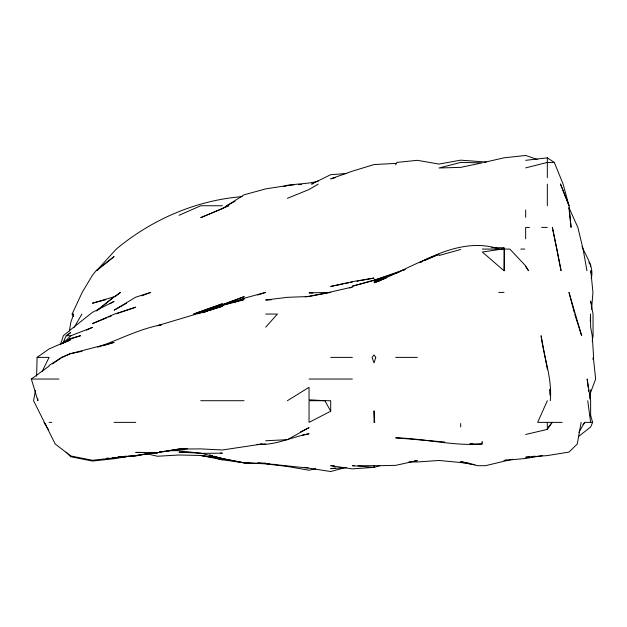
<?xml version="1.0" encoding="UTF-8"?>
<svg xmlns="http://www.w3.org/2000/svg" width="627" height="627" viewBox="0 0 627 627"><rect width="100%" height="100%" fill="white"/><g stroke="black" fill="none" stroke-linecap="round" stroke-linejoin="round"><path stroke-width="0.94" d="M504.367 270.739L504.516 249.076L503.998 248.112L502.18 249.076L482.335 252.03L503.998 270.739L503.998 248.112M590.767 272.682L590.783 270.739L592.954 292.401L591.551 309.354M36.609 376.224L37.087 357.382L49.102 348.925L70.757 339.536L67.426 341.59M590.313 321.596L590.509 314.064L590.65 327.184L592.233 335.719L593.62 357.382L593.267 359.279M591.237 278.513C594.333 266.64 586.018 256.804 582.021 246.364M589.889 398.913L590.65 389.916M69.448 330.978L70.757 322.427L73.704 314.064L72.121 314.064L82.168 292.401L92.42 275.3L96.064 270.739L114.083 256.576L102.381 266.013M592.225 341.331L593.079 335.719L593.024 314.064L590.65 301.085L590.72 302.943M593.009 359.279L593.33 357.382L595.65 379.045L589.803 394.626M581.143 422.371L577.263 444.034L568.987 452.091L547.324 455.586L525.661 457.24L529.431 456.809M35.48 390.347L33.568 400.708L55.231 444.034L70.757 455.97L92.42 460.273L135.745 455.602L157.408 452.333M60.466 344.748L63.351 335.719L70.757 329.559L92.42 312.34L114.083 301.383L109.913 303.821M588.165 387.525L587.154 379.045L590.626 400.708L590.65 415.442L592.609 422.371L590.65 426.979L578.697 436.392M547.324 400.708L537.66 422.371L562.2 422.371M62.7 343.518L66.227 335.719L70.757 332.404L66.964 335.719M395.692 164.823L396.805 162.424L417.355 160.324L439.018 164.062L460.673 160.167L486.184 162.048M63.17 343.518L64.44 340.923M42.275 371.247L49.102 357.382L37.087 357.382M74.151 327.38L81.894 314.064M578.839 432.371L584.693 422.371L592.609 422.371M525.661 434.503L547.324 429.385L552.175 422.371L548.406 427.222M583.008 424.691L584.693 422.371M265.715 327.129L277.416 314.064L265.715 314.064M63.985 342.538L70.757 335.798M68.594 340.32L70.757 338.423L80.538 335.719L70.757 338.901M96.676 310.984L99.701 308.515M101.221 307.285L114.083 296.814L120.517 292.401L115.509 296.406M100.916 267.196L96.534 270.739L116.301 249.076C151.781 219.513 195.992 200.303 242.171 196.635M96.903 310.49L114.083 296.814L92.42 303.217L105.602 299.769M37.847 398.827L37.871 400.708L31.35 379.045L49.102 366.058M52.315 363.95L61.971 357.382L70.757 353.487L61.759 357.382L49.102 365.431M64.338 342.679L70.757 338.392L61.595 343.957M287.378 185.514L265.715 188.884L244.06 194.817L222.397 208.603L200.734 217.655L228.941 205.75M65.945 342.005L68.351 340.453M287.378 400.708L309.04 387.306L309.04 399.791L324.904 400.708L330.703 411.234L309.04 422.371L309.04 400.708L330.703 400.708L330.703 411.234M318.25 184.087L309.04 189.526L287.378 198.344M126.583 303.241L114.083 310.185L135.745 297.167L150.684 292.401L141.898 295.779M226.731 205.75L234.984 201.283M300.38 432.011L309.04 427.622L287.378 439.676L265.715 440.765M419.957 262.439C443.9 250.016 472.492 239.804 499.257 249.076M86.408 330.17L92.42 327.396L70.898 335.719M214.685 308.241L222.397 304.746L244.06 296.696L222.397 304.746L208.532 310.71L222.397 304.761L242.171 299.839M179.071 215.296L200.734 205.75L222.397 205.75M419.957 262.533L422.551 261.42M424.283 260.675L439.018 254.335C416.634 262.172 396.115 274.226 374.029 282.793L381.247 280.402M233.659 302.684L244.06 298.256L265.715 292.401L257.595 295.011M202.537 312.74L222.397 304.644L242.171 299.831M240.447 300.129L244.06 298.664L222.397 305.357L201.635 312.591M106.864 317.803L92.42 323.618L114.083 314.221L135.745 307.191L116.457 313.751M108.667 317.074L111.371 315.984M97.836 347.178C118.958 339.763 138.975 329.01 161.178 324.841M401.656 270.739L405.144 269.477L374.029 280.261L352.366 286.218L374.029 280.23L386.271 277.737L374.029 280.261L399.156 272.196M222.397 305.357L202.537 312.607L222.397 305.373L244.06 299.784M349.748 287.989L352.366 287.041L328.956 292.401L305.271 296.971M283.772 186.493C294.972 183.233 307.167 184.463 318.461 180.991M198.022 313.743L200.734 312.802M208.854 310.647L222.397 306.282L157.408 325.679L161.178 325.005M103.251 345.783L114.083 342.389L70.757 353.612L82.059 351.3M313.398 183.554L311.58 184.087L330.703 174.682L346.715 173.522M439.018 255.534L460.673 249.468M414.525 460.751L417.355 460.61L395.692 465.352L380.025 465.696L374.029 467.342L352.366 468.878L330.703 465.696L334.473 465.947M345.775 467.476L330.703 471.535L309.04 468.189L265.715 463.627L244.06 462.836L222.397 459.803L200.734 455.468L179.071 454.998L157.408 456.244L146.107 453.611M335.414 177.613L330.703 178.86L352.366 171.187L374.029 164.548L395.692 163.396M385.331 278.341L374.029 281.304L385.331 278.443M525.661 167.895L547.324 162.424L554.315 162.424L563.109 184.087L568.987 205.75L571.079 227.413L569.614 214.003M201.675 312.669L205.444 311.729M512.478 459.238L485.423 465.696L477.594 465.696L460.673 461.637L469.153 463.228M201.675 312.575L207.325 311.18M483.887 162.424L503.998 157.832L525.661 155.465L537.566 159.579M315.671 468.722L309.04 470.234L287.378 466.464L265.715 463.839L244.06 462.836L222.397 458.658L200.734 455.468L222.397 458.517L244.06 462.836L249.711 462.914M506.828 459.897L503.998 460.492L525.661 458.455L542.614 455.586M302.449 435.146L309.04 433.798C291.712 436.948 274.924 445.797 256.992 444.308M342.945 284L330.703 286.437L352.366 281.648L374.029 278.051L360.846 280.528M344.834 283.623L348.596 282.879M350.485 282.503L352.366 282.126M154.579 452.412L135.745 455.97L117.852 457.248L122.555 456.762M357.077 281.241L358.957 280.888M150.817 453.007L135.745 455.602L124.444 456.597M152.698 452.686L154.579 452.357M129.154 456.19L114.083 458.729L92.42 461.049L70.757 456.754L66.086 452.067M261.984 444.034L222.397 449.982L200.734 448.901L179.071 449.034L166.829 450.899M161.178 451.753L159.289 452.043L187.544 448.658M163.059 451.471L164.94 451.181M335.414 468.016L330.703 468.659L346.715 467.538M525.661 160.332L547.324 157.839L554.315 162.424M531.312 456.597L535.082 456.174M117.852 457.091L120.674 456.769M124.444 456.346L126.325 456.135M106.551 458.212L108.432 458.039M112.202 457.686L115.964 457.381M184.722 448.626L179.071 449.034L157.408 452.71L135.745 452.404L142.337 452.38M287.378 185.231L293.969 184.879M298.679 184.636L301.509 184.487M271.366 299.808L265.715 299.996L287.378 297.331L309.04 296.485L330.703 292.401L309.04 292.864L312.81 293.107M183.782 452.177L179.071 452.192L200.734 453.141L222.397 458.658L214.269 456.213M529.501 227.413L525.661 227.413L525.661 238.832M541.618 227.413L547.324 227.413M482.335 249.076L503.073 249.076M503.998 249.076L509.869 249.076L525.661 265.903L528.522 270.739L525.661 266.569M520.81 249.076L524.713 249.076M498.731 292.401L503.998 292.401M66.227 335.719L70.757 335.719M330.703 357.382L352.366 357.382M395.692 357.382L417.355 357.382M31.35 379.045L59.001 379.045M309.04 379.045L352.366 379.045M200.734 400.708L244.06 400.708M49.102 422.371L51.782 422.371M114.083 422.371L135.745 422.371M260.095 444.034L265.715 444.034M470.062 444.034L482.335 444.034L482.335 441.486L481.324 444.034C452.584 446.181 424.377 438.422 395.692 437.842L444.668 441.996M354.247 465.696L352.366 465.696L374.029 467.342L374.029 465.696M358.017 465.696L380.025 465.696M166.829 450.617L179.071 450.711L200.734 453.337L222.397 453.18L220.508 453.031M491.756 247.641L503.998 247.767M408.875 461.872L417.355 461.981L439.018 460.469L460.673 462.522L474.804 464.591M258.183 463.039L265.715 463.141M152.698 452.796L157.408 453.015L152.698 452.522M246.881 462.428L248.762 462.538M257.242 463.032L261.953 463.314M470.078 443.783L472.899 444.034M266.655 463.627L269.485 463.909M273.254 464.286L275.135 464.474M304.322 467.381L308.1 467.797M215.806 457.929L222.397 459.803L218.784 458.729M209.755 454.857L212.467 455.672M588.816 262.642L590.65 264.782L590.65 266.483M46.092 425.341L44.086 422.371L48.6 429.895M72.121 314.064L73.665 316.557M568.987 207.749L577.859 227.413L583.071 249.076L586.95 270.739M574.661 314.064L581.652 335.719L568.987 292.401L574.167 312.175M547.324 369.185L541.085 335.719C543.844 357.523 552.411 378.449 550.279 400.708M587.742 400.708L590.65 422.371M588.392 389.406L588.62 391.287M568.987 208.258L569.41 212.083M549.55 389.406L549.918 395.057M590.336 414.839L590.415 416.72M547.324 157.839L547.324 177.66M547.324 184.087L547.324 205.75M547.324 422.371L547.324 429.385M525.661 210.006L525.661 217.326M460.673 423.538L460.673 426.963M375.753 357.382L374.029 362.915L372.046 357.382L374.029 354.945L375.753 357.382M200.734 311.439L193.657 314.064L222.397 303.774L200.734 311.439M460.673 162.424L439.018 167.981L460.673 167.37L482.335 162.84L460.673 162.424M374.687 422.371L374.029 422.371L374.029 410.912L374.687 422.371M568.987 205.578L560.499 184.087L568.987 205.578M556.87 249.076L552.379 227.413L561.071 270.739L556.87 249.076"/></g></svg>
